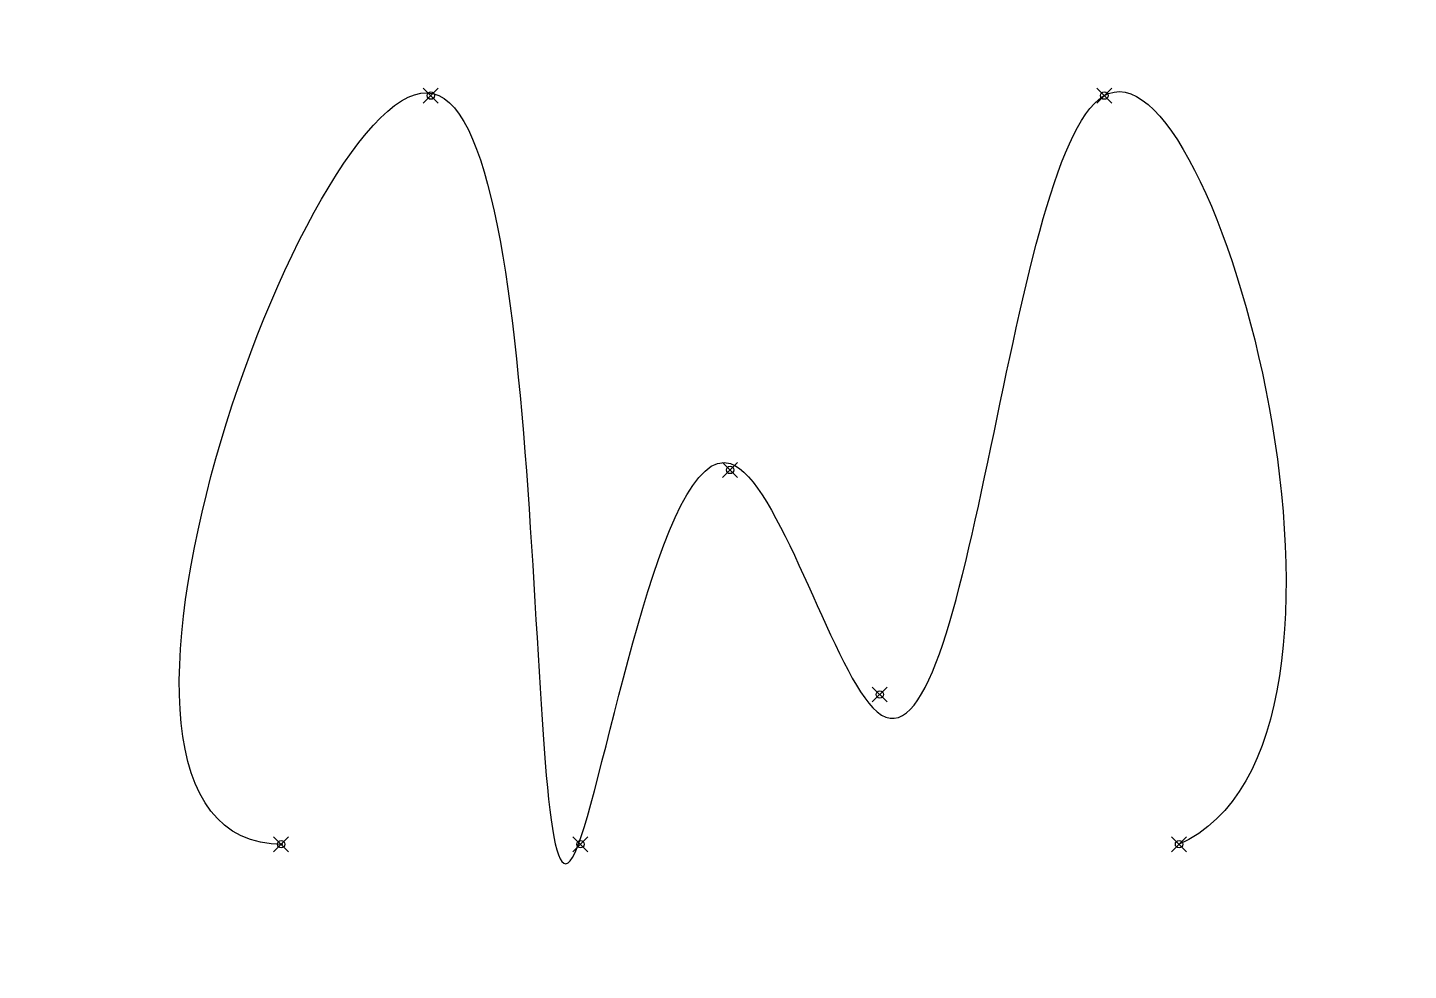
# Model space of a CAD drawing. Header units: millimetres. Extents: x -34 to 151, y -17 to 109.
import ezdxf

# ---------------------------------------------------------------- set-up
doc = ezdxf.new("R2010")
doc.units = ezdxf.units.MM
doc.header["$PDMODE"] = 35

msp = doc.modelspace()

# ---------------------------------------------------------------- linework, layer by layer
at = {"start_tangent": (-1, 0), "end_tangent": (-0.917934, -0.396733)}
msp.add_spline([(0.22, -0.04), (20.29, 100.28), (39.28, -1.11), (60.06, 50.84), (79.05, 18.23), (109.87, 99.92), (119.9, -0.04)], degree=3, dxfattribs=at)
for p in [(20, 100), (110, 100), (60, 50), (80, 20), (0, 0), (40, 0), (120, 0)]:
    msp.add_point(p)

doc.saveas('drawing.dxf')
